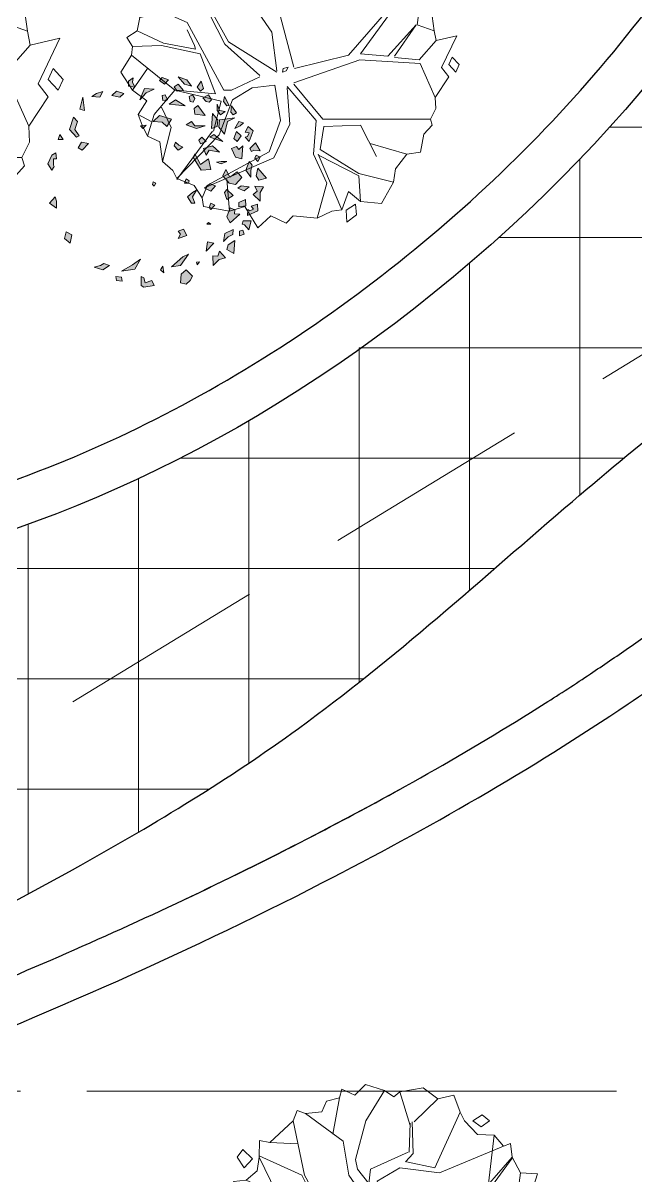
# Model space of a CAD drawing. Header units: inches. Extents: x -12 to 20935469, y -1604 to 24729220.
# Drawn here: x 20905714.3 to 20905781, y 24710426.8 to 24710552.2 of the extents above; entities that cross this region are included whole.
import ezdxf

# ---------------------------------------------------------------- set-up
doc = ezdxf.new("R2010")
doc.units = ezdxf.units.IN
doc.header["$LTSCALE"] = 0.03
doc.header["$MEASUREMENT"] = 0
doc.linetypes.add('ACAD_ISO08W100', pattern=[36, 24, -3, 6, -3])
doc.linetypes.add('DASHED2', pattern=[0.375, 0.25, -0.125])
for name, color, linetype, lineweight in [('Dot', 253, 'Continuous', 0), ('Grid Line', 252, 'Continuous', 18), ('hatch-1', 253, 'Continuous', 5), ('ILLUSTR-TREE', 74, 'Continuous', 0), ('wind.', 150, 'Continuous', 20)]:
    doc.layers.add(name, color=color, linetype=linetype, lineweight=lineweight)
doc.styles.add('ATTR', font='romans.shx', dxfattribs={"width": 0.8, "height": 0.7})

# ---------------------------------------------------------------- blocks, each defined once
blk = doc.blocks.new('fff')
at = {"layer": 'Grid Line', "color": 252, "linetype": 'ACAD_ISO08W100', "lineweight": 9, "ltscale": 80, "true_color": 0x939598}
blk.add_line((20833096.95, 24723708.72), (20830726.15, 24723708.72), dxfattribs=at)
blk = doc.blocks.new('TREE_009')
at = {"layer": 'ILLUSTR-TREE'}
for p, q in [((-12174.22, 13910.26), (-12175.66, 13905.24)), ((-12166.65, 13906.74), (-12174.22, 13910.26)), ((-12160.46, 13912.91), (-12166.65, 13906.74)), ((-12149.34, 13909.54), (-12160.46, 13912.91)), ((-12149.34, 13909.54), (-12160.26, 13891.83)), ((-12143.96, 13905.85), (-12149.34, 13909.54)), ((-12140.45, 13908.76), (-12143.96, 13905.85)), ((-12126.77, 13911.14), (-12140.45, 13908.76)), ((-12140.45, 13908.76), (-12134.4, 13889.01)), ((-12118.31, 13904.71), (-12126.77, 13911.14)), ((-12175.66, 13905.24), (-12183.16, 13903.21)), ((-12179.51, 13884.08), (-12175.66, 13905.24)), ((-12132.06, 13891.31), (-12118.31, 13904.71)), ((-12108.88, 13906.74), (-12118.31, 13904.71)), ((-12105.24, 13896.77), (-12108.88, 13906.74)), ((-12183.16, 13903.21), (-12185.91, 13897.04)), ((-12200.35, 13897.92), (-12202.62, 13891.83)), ((-12195.47, 13896.07), (-12200.35, 13897.92)), ((-12185.91, 13897.04), (-12195.47, 13896.07)), ((-12195.47, 13896.07), (-12173.46, 13879.85)), ((-12120.09, 13864.33), (-12105.24, 13896.77)), ((-12102.7, 13891.75), (-12105.24, 13896.77)), ((-12097.95, 13891.83), (-12092.45, 13895.36)), ((-12092.45, 13895.36), (-12088.05, 13891.83)), ((-12202.62, 13891.83), (-12216.38, 13879.14)), ((-12196.02, 13860.09), (-12202.62, 13891.83)), ((-12160.26, 13891.83), (-12166.31, 13869.26)), ((-12134.95, 13873.5), (-12134.4, 13890.42)), ((-12133.3, 13891.13), (-12132.75, 13872.79)), ((-12095.13, 13883.81), (-12102.7, 13891.75)), ((-12093, 13888.31), (-12097.95, 13891.83)), ((-12088.05, 13891.83), (-12093, 13888.31)), ((-12085.43, 13883.37), (-12095.13, 13883.81)), ((-12085.43, 13883.37), (-12088.74, 13855.16)), ((-12079.93, 13877.02), (-12085.43, 13883.37)), ((-12222.36, 13880.28), (-12222.43, 13870.68)), ((-12216.38, 13879.14), (-12222.36, 13880.28)), ((-12199.87, 13878.43), (-12216.38, 13879.14)), ((-12173.46, 13879.85), (-12170.16, 13860.09)), ((-12117.34, 13861.51), (-12079.93, 13877.02)), ((-12075.87, 13878.52), (-12079.93, 13877.02)), ((-12074.98, 13870.68), (-12075.87, 13878.52)), ((-12231.99, 13875), (-12235.43, 13870.59)), ((-12226.48, 13869.71), (-12231.99, 13875)), ((-12197.67, 13860.09), (-12222.43, 13871.38)), ((-12157.51, 13863.62), (-12135.5, 13873.5)), ((-12132.75, 13872.79), (-12137.15, 13867.85)), ((-12235.43, 13870.59), (-12231.3, 13864.41)), ((-12231.3, 13864.41), (-12226.48, 13869.71)), ((-12222.43, 13870.68), (-12223.73, 13862.65)), ((-12222.43, 13870.68), (-12212.52, 13850.22)), ((-12166.31, 13869.26), (-12165.21, 13863.62)), ((-12136.6, 13867.85), (-12120.09, 13864.33)), ((-12112.39, 13827.65), (-12074.98, 13870.68)), ((-12074.98, 13869.97), (-12105.24, 13828.35)), ((-12070.03, 13861.51), (-12074.98, 13870.68)), ((-12223.73, 13862.65), (-12230.13, 13857.27)), ((-12165.21, 13863.62), (-12158.61, 13855.16)), ((-12158.61, 13855.16), (-12157.51, 13863.62)), ((-12153.66, 13856.57), (-12140.45, 13864.33)), ((-12140.45, 13864.33), (-12117.34, 13861.51)), ((-12230.13, 13857.27), (-12237.49, 13856.48)), ((-12206.47, 13846.69), (-12230.13, 13857.27)), ((-12184.47, 13834), (-12197.67, 13860.09)), ((-12182.26, 13835.41), (-12196.02, 13860.09)), ((-12170.16, 13860.09), (-12156.96, 13841.05)), ((-12072.23, 13845.28), (-12070.03, 13861.51)), ((-12060.06, 13860.89), (-12070.03, 13861.51)), ((-12063.49, 13850.31), (-12060.06, 13860.89)), ((-12237.49, 13856.48), (-12233.98, 13849.52)), ((-12220.78, 13852.34), (-12233.98, 13849.52)), ((-12144.3, 13820.6), (-12153.66, 13856.57)), ((-12233.98, 13849.52), (-12235.63, 13841.76)), ((-12062.33, 13841.76), (-12063.49, 13850.31)), ((-12185.02, 13807.2), (-12206.47, 13846.69)), ((-12089.29, 13826.94), (-12072.78, 13845.28)), ((-12072.78, 13845.28), (-12085.43, 13826.94)), ((-12072.23, 13845.28), (-12062.33, 13841.76)), ((-12235.63, 13841.76), (-12241.62, 13837.97)), ((-12235.63, 13841.76), (-12220.23, 13834.7)), ((-12202.07, 13833.29), (-12206.47, 13842.46)), ((-12156.96, 13841.05), (-12154.21, 13818.48)), ((-12061.23, 13836.11), (-12062.33, 13841.76)), ((-12049.05, 13838.85), (-12061.23, 13836.11)), ((-12057.99, 13820.33), (-12049.05, 13838.85)), ((-12241.62, 13837.97), (-12238.38, 13832.59)), ((-12220.23, 13834.7), (-12201.52, 13831.18)), ((-12164.11, 13815.66), (-12184.47, 13834)), ((-12154.21, 13817.78), (-12182.26, 13835.41)), ((-12071.13, 13824.83), (-12061.23, 13836.11)), ((-12238.38, 13832.59), (-12238.93, 13827.65)), ((-12221.33, 13833.29), (-12238.38, 13832.59)), ((-12198.77, 13828.35), (-12221.33, 13833.29)), ((-12201.52, 13831.18), (-12202.07, 13833.29)), ((-12238.93, 13827.65), (-12245.05, 13817.69)), ((-12213.63, 13807.2), (-12238.93, 13827.65)), ((-12189.97, 13805.08), (-12198.77, 13828.35)), ((-12144.3, 13811.43), (-12105.79, 13824.83)), ((-12143.75, 13819.89), (-12112.39, 13827.65)), ((-12105.79, 13824.83), (-12070.58, 13822.71)), ((-12105.24, 13828.35), (-12089.29, 13826.94)), ((-12085.43, 13826.24), (-12071.13, 13824.83)), ((-12051.8, 13826.5), (-12053.87, 13822.1)), ((-12047.68, 13822.1), (-12051.8, 13826.5)), ((-12229.58, 13819.89), (-12238.38, 13807.2)), ((-12150.36, 13819.89), (-12150.9, 13817.78)), ((-12147.6, 13820.6), (-12150.36, 13819.89)), ((-12148.7, 13818.48), (-12147.6, 13820.6)), ((-12070.58, 13822.71), (-12061.78, 13802.96)), ((-12053.87, 13815.04), (-12057.99, 13820.33)), ((-12053.87, 13822.1), (-12049.74, 13817.69)), ((-12049.74, 13817.69), (-12047.68, 13822.1)), ((-12245.05, 13817.69), (-12238.38, 13807.2)), ((-12164.11, 13814.95), (-12180.61, 13807.2)), ((-12150.9, 13817.78), (-12148.7, 13818.48)), ((-12061.78, 13802.96), (-12053.87, 13815.04)), ((-12155.31, 13810.02), (-12168.51, 13808.61)), ((-12155.31, 13810.02), (-12152.01, 13789.56)), ((-12144.3, 13810.72), (-12127.25, 13790.27)), ((-12238.38, 13807.2), (-12229.92, 13800.94)), ((-12213.63, 13807.2), (-12225.73, 13793.09)), ((-12186.67, 13800.85), (-12213.63, 13807.2)), ((-12213.07, 13807.2), (-12189.97, 13805.08)), ((-12180.61, 13807.2), (-12185.02, 13807.2)), ((-12168.51, 13808.61), (-12180.06, 13801.55)), ((-12148.15, 13809.31), (-12131.1, 13789.56)), ((-12148.15, 13808.61), (-12146.5, 13787.45)), ((-12229.92, 13800.94), (-12235.08, 13793.09)), ((-12191.07, 13783.21), (-12186.67, 13800.85)), ((-12180.06, 13801.55), (-12187.77, 13781.1)), ((-12061.43, 13796.53), (-12061.78, 13802.96)), ((-12221.33, 13797.32), (-12215.83, 13785.33)), ((-12064.53, 13790.27), (-12061.43, 13796.53)), ((-12227.38, 13788.86), (-12235.08, 13793.09)), ((-12235.08, 13793.09), (-12232.68, 13786.83)), ((-12225.73, 13793.09), (-12229.58, 13780.39)), ((-12232.68, 13786.83), (-12229.58, 13780.39)), ((-12152.01, 13789.56), (-12158.61, 13771.22)), ((-12146.5, 13787.45), (-12155.86, 13767.7)), ((-12131.1, 13789.56), (-12132.75, 13769.81)), ((-12127.25, 13790.27), (-12064.53, 13790.27)), ((-12126.7, 13786.04), (-12105.24, 13786.74)), ((-12105.24, 13786.74), (-12095.89, 13768.4)), ((-12068.31, 13781.54), (-12063.49, 13786.83)), ((-12063.49, 13786.83), (-12064.53, 13790.27)), ((-12215.83, 13785.33), (-12220.78, 13765.58)), ((-12212.52, 13755), (-12191.62, 13783.21)), ((-12126.7, 13786.04), (-12128.9, 13772.63)), ((-12229.58, 13780.39), (-12222.36, 13777.13)), ((-12222.36, 13777.13), (-12220.78, 13765.58)), ((-12187.77, 13781.1), (-12212.52, 13755.71)), ((-12070.37, 13770.96), (-12068.31, 13781.54)), ((-12128.9, 13772.63), (-12106.34, 13758.53)), ((-12099.74, 13776.16), (-12078.28, 13769.81)), ((-12158.61, 13771.22), (-12194.92, 13751.47)), ((-12155.86, 13767.7), (-12194.92, 13750.77)), ((-12132.75, 13769.81), (-12125.05, 13752.89)), ((-12130, 13769.81), (-12116.24, 13737.37)), ((-12129.45, 13769.11), (-12106.34, 13757.12)), ((-12084.81, 13761.26), (-12078.28, 13769.81)), ((-12078.28, 13769.81), (-12070.37, 13770.96)), ((-12220.78, 13765.58), (-12214.79, 13760.38)), ((-12214.79, 13760.38), (-12212.52, 13755.71)), ((-12106.34, 13758.53), (-12085.98, 13753.59)), ((-12085.98, 13753.59), (-12084.81, 13761.26)), ((-12212.52, 13755.71), (-12202.42, 13751.56)), ((-12183.37, 13755), (-12181.71, 13736.66)), ((-12106.34, 13757.12), (-12105.24, 13742.31)), ((-12093.07, 13740.98), (-12085.98, 13753.59)), ((-12202.42, 13751.56), (-12197.67, 13744.42)), ((-12194.92, 13750.77), (-12197.67, 13744.42)), ((-12125.05, 13752.89), (-12130.55, 13732.43)), ((-12197.67, 13744.42), (-12196.91, 13739.22)), ((-12116.24, 13737.37), (-12112.32, 13748.04)), ((-12112.32, 13748.04), (-12105.24, 13742.31)), ((-12108.27, 13740.72), (-12113.77, 13737.19)), ((-12107.72, 13734.37), (-12108.27, 13740.72)), ((-12105.24, 13742.31), (-12093.07, 13740.98)), ((-12196.91, 13739.22), (-12181.71, 13736.66)), ((-12181.71, 13736.66), (-12172.84, 13739.22)), ((-12172.84, 13739.22), (-12165.28, 13726.88)), ((-12130.55, 13732.43), (-12121.95, 13736.57)), ((-12121.95, 13736.57), (-12116.24, 13737.37)), ((-12113.77, 13737.19), (-12113.22, 13730.14)), ((-12165.28, 13726.88), (-12157.71, 13733.93)), ((-12157.71, 13733.93), (-12148.77, 13729.52)), ((-12148.77, 13729.52), (-12144.65, 13733.93)), ((-12144.65, 13733.93), (-12130.55, 13732.43)), ((-12113.22, 13730.14), (-12107.72, 13734.37))]:
    blk.add_line(p, q, dxfattribs=at)
at = {"layer": 'ILLUSTR-TREE', "style": 'ATTR', "width": 0.8, "flags": 9}
blk.add_attdef('ESTCODE', (-12147.6, 13820.6), '', height=1.05, dxfattribs=at)
blk = doc.blocks.new('GRN1')
at = {"layer": 'ILLUSTR-TREE', "true_color": 0x30441d}
h = blk.add_hatch(color=89, dxfattribs=at)
h.paths.add_polyline_path([(0.2571, -0.0526), (0.2603, -0.0695), (0.2735, -0.0695), (0.2817, -0.0569), (0.2702, -0.059)])
h.paths.add_polyline_path([(0.2406, -0.0821), (0.2308, -0.0927), (0.2357, -0.1137), (0.2472, -0.1011)])
h.paths.add_polyline_path([(0.1897, 0.2148), (0.1848, 0.2064), (0.1914, 0.2), (0.2078, 0.2021)])
h.paths.add_polyline_path([(0.193, 0.1853), (0.1848, 0.1727), (0.1963, 0.1642), (0.2127, 0.1642), (0.1963, 0.1706)])
h.paths.add_polyline_path([(0.1864, 0.1053), (0.2012, 0.1032), (0.2094, 0.1137), (0.1831, 0.1327)])
h.paths.add_polyline_path([(0.2603, 0.0969), (0.2653, 0.0779), (0.285, 0.0611), (0.2768, 0.0842)])
h.paths.add_polyline_path([(0.2078, 0.08), (0.2242, 0.0547), (0.2127, 0.0379), (0.2111, 0.0547)])
h.paths.add_polyline_path([(0.2521, -0.0021), (0.2538, -0.0274), (0.2242, -0.04), (0.2423, -0.0232)])
h.paths.add_polyline_path([(0.2653, 0.0253), (0.2751, 0.0126), (0.2833, 0.019), (0.2768, 0.0358)])
h.paths.add_polyline_path([(0.2373, 0.0274), (0.2357, 0.019), (0.2226, 0.0211), (0.2242, 0.0337)])
h.paths.add_polyline_path([(0.2488, 0.0758), (0.2472, 0.059), (0.2587, 0.0505), (0.2653, 0.0611)])
h.paths.add_polyline_path([(0.2094, 0.1958), (0.2078, 0.1895), (0.2193, 0.1811), (0.2324, 0.1832)])
h.paths.add_polyline_path([(0.2291, 0.1263), (0.2193, 0.1348), (0.2176, 0.1432), (0.2242, 0.1495), (0.2373, 0.1411)])
h.paths.add_polyline_path([(0.2373, 0.099), (0.2275, 0.1053), (0.2176, 0.1011), (0.2193, 0.0927), (0.2324, 0.0905)])
h.paths.add_polyline_path([(0.2538, 0.1284), (0.2472, 0.12), (0.2571, 0.1116), (0.2735, 0.1221)])
h.paths.add_polyline_path([(0.1963, -0.1853), (0.1996, -0.1979), (0.2308, -0.1895)])
h.paths.add_polyline_path([(0.2456, -0.1369), (0.2308, -0.1453), (0.2324, -0.1663), (0.2406, -0.1537)])
h.paths.add_polyline_path([(0.0402, 0.1474), (0.0386, 0.1221), (0.0731, 0.1011), (0.0813, 0.1053), (0.0534, 0.12), (0.0682, 0.1411)])
h.paths.add_polyline_path([(0.0731, 0.278), (0.0616, 0.2716), (0.0698, 0.2632), (0.078, 0.2674)])
h.paths.add_polyline_path([(-0.2275, -0.0884), (-0.2226, -0.0526), (-0.1963, -0.0379), (-0.2111, -0.059)])
h.paths.add_polyline_path([(0.0205, 0.2527), (0.0386, 0.24), (0.0616, 0.2485), (0.0517, 0.2569), (0.0386, 0.2527)])
h.paths.add_polyline_path([(-0.2406, 0.099), (-0.2242, 0.0821), (-0.2357, 0.0695), (-0.2587, 0.0674), (-0.262, 0.0821), (-0.2521, 0.0927)])
h.paths.add_polyline_path([(-0.2324, 0.0232), (-0.2242, 0.0147), (-0.2143, 0.0211)])
h.paths.add_polyline_path([(-0.1307, 0.2358), (-0.1344, 0.2232), (-0.1226, 0.2231), (-0.1198, 0.2319)])
h.paths.add_polyline_path([(-0.1039, 0.2299), (-0.106, 0.2367), (-0.1191, 0.2474), (-0.0951, 0.2536), (-0.0951, 0.2327)])
h.paths.add_polyline_path([(-0.0555, 0.2396), (-0.0585, 0.2217), (-0.0467, 0.2215), (-0.0384, 0.2388)])
h.paths.add_polyline_path([(-0.0771, 0.224), (-0.1, 0.1981), (-0.0846, 0.1897), (-0.0609, 0.1985), (-0.0663, 0.2109), (-0.0766, 0.2096)])
h.paths.add_polyline_path([(-0.216, 0.0442), (-0.2127, 0.0674), (-0.1831, 0.0884), (-0.1897, 0.0737)])
h.paths.add_polyline_path([(-0.1421, 0.0611), (-0.1339, 0.0842), (-0.1174, 0.0758), (-0.1224, 0.0611), (-0.1306, 0.0674)])
h.paths.add_polyline_path([(-0.1812, 0.2081), (-0.1707, 0.1899), (-0.1581, 0.1935), (-0.1472, 0.2104)])
h.paths.add_polyline_path([(-0.2132, 0.1534), (-0.187, 0.1527), (-0.1886, 0.166), (-0.1749, 0.1708), (-0.1924, 0.186), (-0.1969, 0.1696)])
h.paths.add_polyline_path([(-0.15, 0.1808), (-0.1283, 0.1846), (-0.118, 0.2068), (-0.1309, 0.2058), (-0.1372, 0.1936)])
h.paths.add_polyline_path([(-0.1536, 0.1558), (-0.1749, 0.1348), (-0.1503, 0.139)])
h.paths.add_polyline_path([(-0.1043, 0.1474), (-0.1043, 0.1369), (-0.0994, 0.1411)])
h.paths.add_polyline_path([(-0.2028, 0.1179), (-0.2111, 0.1116), (-0.2045, 0.1095)])
h.paths.add_polyline_path([(-0.0205, 0.099), (-0.032, 0.0863), (-0.0485, 0.0969), (-0.0485, 0.1053), (-0.032, 0.099), (-0.014, 0.1095)])
h.paths.add_polyline_path([(0.0189, 0.2295), (0.0008, 0.2127), (0.0041, 0.1958), (0.0238, 0.179), (0.0402, 0.1874), (0.0205, 0.1979), (0.0337, 0.2169)])
h.paths.add_polyline_path([(-0.0287, 0.2064), (-0.0386, 0.1895), (-0.0205, 0.1832), (-0.0123, 0.1895)])
h.paths.add_polyline_path([(-0.0534, 0.1579), (-0.0649, 0.1474), (-0.06, 0.1432), (-0.0485, 0.1474)])
h.paths.add_polyline_path([(0.0178, 0.294), (0.0123, 0.2737), (0.0238, 0.2674), (0.0435, 0.2716)])
h.paths.add_polyline_path([(-0.0435, 0.278), (-0.0255, 0.259), (-0.0172, 0.2695), (-0.0041, 0.2632), (-0.0057, 0.2864), (-0.0205, 0.278)])
h.paths.add_polyline_path([(-0.0808, 0.244), (-0.0685, 0.2712), (-0.0515, 0.2704), (-0.056, 0.254), (-0.0646, 0.2603), (-0.0686, 0.2503), (-0.0653, 0.2447)])
h.paths.add_polyline_path([(0.0041, 0.0021), (-0.0041, -0.0021), (0.0008, -0.0063), (0.0074, -0.0042)])
h.paths.add_polyline_path([(0.0041, 0.0884), (0.0107, 0.0905), (0.0156, 0.0821), (0.0041, 0.0779)])
h.paths.add_polyline_path([(-0.0025, 0.16), (-0.0172, 0.1474), (-0.009, 0.1306), (0.0025, 0.1453)])
h.paths.add_polyline_path([(-0.0057, 0.2485), (-0.0156, 0.2358), (-0.009, 0.219), (-0.0025, 0.2274)])
h.paths.add_polyline_path([(0.0616, 0.1895), (0.055, 0.1748), (0.06, 0.1621), (0.0616, 0.1748)])
h.paths.add_polyline_path([(0.1634, 0.2337), (0.1552, 0.2253), (0.1486, 0.2106), (0.1667, 0.2211)])
h.paths.add_polyline_path([(0.1552, 0.1327), (0.1486, 0.1095), (0.1585, 0.0821), (0.1667, 0.0969), (0.1552, 0.1053)])
h.paths.add_polyline_path([(0.0994, 0.0737), (0.0912, 0.0611), (0.1027, 0.0505), (0.1125, 0.0547), (0.1043, 0.0632)])
h.paths.add_polyline_path([(0.1569, -0.0232), (0.1486, -0.0316), (0.1552, -0.0379)])
h.paths.add_polyline_path([(0.1536, 0.0316), (0.1651, 0.019), (0.1667, -0.0042), (0.1831, 0.0126), (0.1733, 0.0442)])
h.paths.add_polyline_path([(0.1027, 0.2316), (0.0682, 0.2295), (0.0731, 0.2127), (0.0961, 0.2021), (0.101, 0.2148), (0.0928, 0.2211)])
h.paths.add_polyline_path([(0.1289, 0.2274), (0.1142, 0.2169), (0.1224, 0.2085), (0.1404, 0.2148)])
h.paths.add_polyline_path([(0.0862, 0.1706), (0.0912, 0.1432), (0.078, 0.1348), (0.0961, 0.1284), (0.1027, 0.1516)])
h.paths.add_polyline_path([(0.1339, 0.1832), (0.1667, 0.1916), (0.1766, 0.2106), (0.1716, 0.1706), (0.1519, 0.1685)])
h.paths.add_polyline_path([(0.1257, 0.1453), (0.1142, 0.179), (0.1322, 0.1558)])
h.paths.add_polyline_path([(0.1536, 0.1642), (0.1486, 0.1495), (0.1881, 0.1516), (0.1716, 0.1663)])
h.paths.add_polyline_path([(0.1142, 0.1348), (0.1076, 0.12), (0.1174, 0.1158), (0.1257, 0.1242)])
h.paths.add_polyline_path([(0.0879, 0.2548), (0.0912, 0.2611), (0.0895, 0.278), (0.1109, 0.2653), (0.0961, 0.2506)])
h.paths.add_polyline_path([(0.1142, 0.2485), (0.1421, 0.259), (0.1536, 0.2464), (0.1388, 0.2379), (0.1371, 0.2485), (0.1273, 0.2443), (0.1257, 0.2379)])
h.paths.add_polyline_path([(-0.2521, -0.0084), (-0.2653, -0.0021), (-0.2702, -0.0295), (-0.2653, -0.0358), (-0.2423, -0.0358), (-0.2456, -0.0295), (-0.2587, -0.0253)])
h.paths.add_polyline_path([(-0.2538, -0.0863), (-0.2439, -0.0884), (-0.2423, -0.1032), (-0.2521, -0.1011)])
h.paths.add_polyline_path([(0.055, -0.2822), (0.0386, -0.2716), (0.0485, -0.2653), (0.0517, -0.2674), (0.0682, -0.2674), (0.0682, -0.259), (0.0846, -0.2611), (0.078, -0.2716)])
h.paths.add_polyline_path([(-0.1322, -0.219), (-0.1536, -0.2232), (-0.1421, -0.2379), (-0.124, -0.2337)])
h.paths.add_polyline_path([(-0.2176, -0.16), (-0.2242, -0.1369), (-0.2127, -0.12), (-0.2078, -0.1348), (-0.2127, -0.1432)])
h.paths.add_polyline_path([(-0.0485, -0.278), (-0.0616, -0.259), (-0.0435, -0.259), (-0.032, -0.2632)])
h.paths.add_polyline_path([(0.1289, -0.2), (0.1257, -0.2064), (0.1454, -0.2253), (0.1782, -0.2148), (0.1667, -0.2043), (0.1454, -0.2106)])
h.paths.add_polyline_path([(0.1191, -0.2548), (0.1322, -0.2506), (0.1191, -0.2422)])
h.paths.add_polyline_path([(0.1092, -0.1748), (0.0912, -0.1916), (0.0977, -0.2021), (0.1125, -0.1937)])
at = {"layer": 'ILLUSTR-TREE', "color": 89, "true_color": 0x30441d}
for p, q in [((-0.0205, 0.278), (-0.0435, 0.278)), ((-0.0435, 0.278), (-0.0255, 0.259)), ((-0.0057, 0.2864), (-0.0205, 0.278)), ((-0.0041, 0.2632), (-0.0057, 0.2864)), ((0.0178, 0.294), (0.0123, 0.2737)), ((0.0123, 0.2737), (0.0238, 0.2674)), ((0.0435, 0.2716), (0.0178, 0.294)), ((0.0731, 0.278), (0.0616, 0.2716)), ((0.078, 0.2674), (0.0731, 0.278)), ((0.0895, 0.278), (0.1109, 0.2653)), ((0.0912, 0.2611), (0.0895, 0.278)), ((-0.1191, 0.2474), (-0.0951, 0.2536)), ((-0.106, 0.2367), (-0.1191, 0.2474)), ((-0.0951, 0.2536), (-0.0951, 0.2327)), ((-0.0808, 0.244), (-0.0685, 0.2712)), ((-0.0653, 0.2447), (-0.0808, 0.244)), ((-0.0646, 0.2603), (-0.0686, 0.2503)), ((-0.0686, 0.2503), (-0.0653, 0.2447)), ((-0.0685, 0.2712), (-0.0515, 0.2704)), ((-0.056, 0.254), (-0.0646, 0.2603)), ((-0.0515, 0.2704), (-0.056, 0.254)), ((-0.0255, 0.259), (-0.0172, 0.2695)), ((-0.0172, 0.2695), (-0.0041, 0.2632)), ((-0.0057, 0.2485), (-0.0156, 0.2358)), ((-0.0025, 0.2274), (-0.0057, 0.2485)), ((0.0386, 0.2527), (0.0205, 0.2527)), ((0.0205, 0.2527), (0.0386, 0.24)), ((0.0238, 0.2674), (0.0435, 0.2716)), ((0.0517, 0.2569), (0.0386, 0.2527)), ((0.0386, 0.24), (0.0616, 0.2485)), ((0.0616, 0.2485), (0.0517, 0.2569)), ((0.0616, 0.2716), (0.0698, 0.2632)), ((0.0698, 0.2632), (0.078, 0.2674)), ((0.0879, 0.2548), (0.0912, 0.2611)), ((0.0961, 0.2506), (0.0879, 0.2548)), ((0.1109, 0.2653), (0.0961, 0.2506)), ((0.1142, 0.2485), (0.1421, 0.259)), ((0.1257, 0.2379), (0.1142, 0.2485)), ((0.1273, 0.2443), (0.1257, 0.2379)), ((0.1371, 0.2485), (0.1273, 0.2443)), ((0.1388, 0.2379), (0.1371, 0.2485)), ((0.1536, 0.2464), (0.1388, 0.2379)), ((0.1421, 0.259), (0.1536, 0.2464)), ((-0.1307, 0.2358), (-0.1344, 0.2232)), ((-0.1344, 0.2232), (-0.1226, 0.2231)), ((-0.1198, 0.2319), (-0.1307, 0.2358)), ((-0.1226, 0.2231), (-0.1198, 0.2319)), ((-0.1039, 0.2299), (-0.106, 0.2367)), ((-0.0951, 0.2327), (-0.1039, 0.2299)), ((-0.0771, 0.224), (-0.1, 0.1981)), ((-0.0766, 0.2096), (-0.0771, 0.224)), ((-0.0555, 0.2396), (-0.0585, 0.2217)), ((-0.0585, 0.2217), (-0.0467, 0.2215)), ((-0.0384, 0.2388), (-0.0555, 0.2396)), ((-0.0467, 0.2215), (-0.0384, 0.2388)), ((-0.0156, 0.2358), (-0.009, 0.219)), ((-0.009, 0.219), (-0.0025, 0.2274)), ((0.0189, 0.2295), (0.0008, 0.2127)), ((0.0337, 0.2169), (0.0189, 0.2295)), ((0.0205, 0.1979), (0.0337, 0.2169)), ((0.1027, 0.2316), (0.0682, 0.2295)), ((0.0682, 0.2295), (0.0731, 0.2127)), ((0.0928, 0.2211), (0.1027, 0.2316)), ((0.101, 0.2148), (0.0928, 0.2211)), ((0.0961, 0.2021), (0.101, 0.2148)), ((0.1289, 0.2274), (0.1142, 0.2169)), ((0.1142, 0.2169), (0.1224, 0.2085)), ((0.1224, 0.2085), (0.1404, 0.2148)), ((0.1404, 0.2148), (0.1289, 0.2274)), ((0.1552, 0.2253), (0.1486, 0.2106)), ((0.1486, 0.2106), (0.1667, 0.2211)), ((0.1634, 0.2337), (0.1552, 0.2253)), ((0.1667, 0.2211), (0.1634, 0.2337)), ((0.1897, 0.2148), (0.1848, 0.2064)), ((0.2078, 0.2021), (0.1897, 0.2148)), ((-0.1924, 0.186), (-0.1969, 0.1696)), ((-0.1749, 0.1708), (-0.1924, 0.186)), ((-0.1472, 0.2104), (-0.1812, 0.2081)), ((-0.1812, 0.2081), (-0.1707, 0.1899)), ((-0.1707, 0.1899), (-0.1581, 0.1935)), ((-0.1581, 0.1935), (-0.1472, 0.2104)), ((-0.1372, 0.1936), (-0.15, 0.1808)), ((-0.15, 0.1808), (-0.1283, 0.1846)), ((-0.1309, 0.2058), (-0.1372, 0.1936)), ((-0.118, 0.2068), (-0.1309, 0.2058)), ((-0.1283, 0.1846), (-0.118, 0.2068)), ((-0.1, 0.1981), (-0.0846, 0.1897)), ((-0.0846, 0.1897), (-0.0609, 0.1985)), ((-0.0663, 0.2109), (-0.0766, 0.2096)), ((-0.0609, 0.1985), (-0.0663, 0.2109)), ((-0.0287, 0.2064), (-0.0386, 0.1895)), ((-0.0386, 0.1895), (-0.0205, 0.1832)), ((-0.0123, 0.1895), (-0.0287, 0.2064)), ((-0.0205, 0.1832), (-0.0123, 0.1895)), ((0.0008, 0.2127), (0.0041, 0.1958)), ((0.0041, 0.1958), (0.0238, 0.179)), ((0.0402, 0.1874), (0.0205, 0.1979)), ((0.0238, 0.179), (0.0402, 0.1874)), ((0.0616, 0.1895), (0.055, 0.1748)), ((0.0616, 0.1748), (0.0616, 0.1895)), ((0.0731, 0.2127), (0.0961, 0.2021)), ((0.1339, 0.1832), (0.1667, 0.1916)), ((0.1519, 0.1685), (0.1339, 0.1832)), ((0.1667, 0.1916), (0.1766, 0.2106)), ((0.1766, 0.2106), (0.1716, 0.1706)), ((0.1848, 0.2064), (0.1914, 0.2)), ((0.193, 0.1853), (0.1848, 0.1727)), ((0.1914, 0.2), (0.2078, 0.2021)), ((0.1963, 0.1706), (0.193, 0.1853)), ((0.2094, 0.1958), (0.2078, 0.1895)), ((0.2078, 0.1895), (0.2193, 0.1811)), ((0.2324, 0.1832), (0.2094, 0.1958)), ((0.2193, 0.1811), (0.2324, 0.1832)), ((-0.1969, 0.1696), (-0.2132, 0.1534)), ((-0.2132, 0.1534), (-0.187, 0.1527)), ((-0.1886, 0.166), (-0.1749, 0.1708)), ((-0.187, 0.1527), (-0.1886, 0.166)), ((-0.1536, 0.1558), (-0.1749, 0.1348)), ((-0.1503, 0.139), (-0.1536, 0.1558)), ((-0.0534, 0.1579), (-0.0649, 0.1474)), ((-0.0485, 0.1474), (-0.0534, 0.1579)), ((-0.0025, 0.16), (-0.0172, 0.1474)), ((0.0025, 0.1453), (-0.0025, 0.16)), ((0.055, 0.1748), (0.06, 0.1621)), ((0.06, 0.1621), (0.0616, 0.1748)), ((0.1027, 0.1516), (0.0862, 0.1706)), ((0.0862, 0.1706), (0.0912, 0.1432)), ((0.1142, 0.179), (0.1322, 0.1558)), ((0.1257, 0.1453), (0.1142, 0.179)), ((0.1322, 0.1558), (0.1257, 0.1453)), ((0.1536, 0.1642), (0.1486, 0.1495)), ((0.1716, 0.1706), (0.1519, 0.1685)), ((0.1716, 0.1663), (0.1536, 0.1642)), ((0.1881, 0.1516), (0.1716, 0.1663)), ((0.1848, 0.1727), (0.1963, 0.1642)), ((0.2127, 0.1642), (0.1963, 0.1706)), ((0.1963, 0.1642), (0.2127, 0.1642)), ((-0.1749, 0.1348), (-0.1503, 0.139)), ((-0.0994, 0.1411), (-0.1043, 0.1474)), ((-0.1043, 0.1474), (-0.1043, 0.1369)), ((-0.1043, 0.1369), (-0.0994, 0.1411)), ((-0.0649, 0.1474), (-0.06, 0.1432)), ((-0.06, 0.1432), (-0.0485, 0.1474)), ((-0.0172, 0.1474), (-0.009, 0.1306)), ((-0.009, 0.1306), (0.0025, 0.1453)), ((0.0402, 0.1474), (0.0386, 0.1221)), ((0.0386, 0.1221), (0.0731, 0.1011)), ((0.0682, 0.1411), (0.0402, 0.1474)), ((0.0534, 0.12), (0.0682, 0.1411)), ((0.0912, 0.1432), (0.078, 0.1348)), ((0.078, 0.1348), (0.0961, 0.1284)), ((0.0961, 0.1284), (0.1027, 0.1516)), ((0.1142, 0.1348), (0.1076, 0.12)), ((0.1257, 0.1242), (0.1142, 0.1348)), ((0.1174, 0.1158), (0.1257, 0.1242)), ((0.1486, 0.1495), (0.1881, 0.1516)), ((0.1552, 0.1327), (0.1486, 0.1095)), ((0.1552, 0.1053), (0.1552, 0.1327)), ((0.2094, 0.1137), (0.1831, 0.1327)), ((0.1831, 0.1327), (0.1864, 0.1053)), ((0.2176, 0.1432), (0.2242, 0.1495)), ((0.2193, 0.1348), (0.2176, 0.1432)), ((0.2291, 0.1263), (0.2193, 0.1348)), ((0.2242, 0.1495), (0.2373, 0.1411)), ((0.2373, 0.1411), (0.2291, 0.1263)), ((0.2538, 0.1284), (0.2472, 0.12)), ((0.2735, 0.1221), (0.2538, 0.1284)), ((0.2571, 0.1116), (0.2735, 0.1221)), ((-0.262, 0.0821), (-0.2521, 0.0927)), ((-0.2521, 0.0927), (-0.2406, 0.099)), ((-0.2406, 0.099), (-0.2242, 0.0821)), ((-0.2028, 0.1179), (-0.2111, 0.1116)), ((-0.2111, 0.1116), (-0.2045, 0.1095)), ((-0.2045, 0.1095), (-0.2028, 0.1179)), ((-0.0485, 0.1053), (-0.032, 0.099)), ((-0.0485, 0.0969), (-0.0485, 0.1053)), ((-0.032, 0.0863), (-0.0485, 0.0969)), ((-0.032, 0.099), (-0.014, 0.1095)), ((-0.0205, 0.099), (-0.032, 0.0863)), ((-0.014, 0.1095), (-0.0205, 0.099)), ((0.0813, 0.1053), (0.0534, 0.12)), ((0.0731, 0.1011), (0.0813, 0.1053)), ((0.1076, 0.12), (0.1174, 0.1158)), ((0.1486, 0.1095), (0.1585, 0.0821)), ((0.1667, 0.0969), (0.1552, 0.1053)), ((0.1585, 0.0821), (0.1667, 0.0969)), ((0.1864, 0.1053), (0.2012, 0.1032)), ((0.2012, 0.1032), (0.2094, 0.1137)), ((0.2275, 0.1053), (0.2176, 0.1011)), ((0.2176, 0.1011), (0.2193, 0.0927)), ((0.2193, 0.0927), (0.2324, 0.0905)), ((0.2373, 0.099), (0.2275, 0.1053)), ((0.2324, 0.0905), (0.2373, 0.099)), ((0.2472, 0.12), (0.2571, 0.1116)), ((0.2768, 0.0842), (0.2603, 0.0969)), ((0.2603, 0.0969), (0.2653, 0.0779)), ((-0.2587, 0.0674), (-0.262, 0.0821)), ((-0.2357, 0.0695), (-0.2587, 0.0674)), ((-0.2242, 0.0821), (-0.2357, 0.0695)), ((-0.1897, 0.0737), (-0.216, 0.0442)), ((-0.216, 0.0442), (-0.2127, 0.0674)), ((-0.2127, 0.0674), (-0.1831, 0.0884)), ((-0.1831, 0.0884), (-0.1897, 0.0737)), ((-0.1421, 0.0611), (-0.1339, 0.0842)), ((-0.1306, 0.0674), (-0.1421, 0.0611)), ((-0.1339, 0.0842), (-0.1174, 0.0758)), ((-0.1224, 0.0611), (-0.1306, 0.0674)), ((-0.1174, 0.0758), (-0.1224, 0.0611)), ((0.0041, 0.0884), (0.0107, 0.0905)), ((0.0041, 0.0779), (0.0041, 0.0884)), ((0.0156, 0.0821), (0.0041, 0.0779)), ((0.0107, 0.0905), (0.0156, 0.0821)), ((0.0994, 0.0737), (0.0912, 0.0611)), ((0.0912, 0.0611), (0.1027, 0.0505)), ((0.1043, 0.0632), (0.0994, 0.0737)), ((0.1125, 0.0547), (0.1043, 0.0632)), ((0.2111, 0.0547), (0.2078, 0.08)), ((0.2078, 0.08), (0.2242, 0.0547)), ((0.2488, 0.0758), (0.2472, 0.059)), ((0.2653, 0.0611), (0.2488, 0.0758)), ((0.2587, 0.0505), (0.2653, 0.0611)), ((0.2653, 0.0779), (0.285, 0.0611)), ((0.285, 0.0611), (0.2768, 0.0842)), ((0.1027, 0.0505), (0.1125, 0.0547)), ((0.1733, 0.0442), (0.1536, 0.0316)), ((0.1536, 0.0316), (0.1651, 0.019)), ((0.1831, 0.0126), (0.1733, 0.0442)), ((0.2127, 0.0379), (0.2111, 0.0547)), ((0.2242, 0.0547), (0.2127, 0.0379)), ((0.2226, 0.0211), (0.2242, 0.0337)), ((0.2242, 0.0337), (0.2373, 0.0274)), ((0.2472, 0.059), (0.2587, 0.0505)), ((0.2768, 0.0358), (0.2653, 0.0253)), ((0.2833, 0.019), (0.2768, 0.0358)), ((-0.2143, 0.0211), (-0.2324, 0.0232)), ((-0.2324, 0.0232), (-0.2242, 0.0147)), ((-0.2242, 0.0147), (-0.2143, 0.0211)), ((0.0041, 0.0021), (-0.0041, -0.0021)), ((0.0074, -0.0042), (0.0041, 0.0021)), ((0.1651, 0.019), (0.1667, -0.0042)), ((0.1667, -0.0042), (0.1831, 0.0126)), ((0.2357, 0.019), (0.2226, 0.0211)), ((0.2373, 0.0274), (0.2357, 0.019)), ((0.2653, 0.0253), (0.2751, 0.0126)), ((0.2751, 0.0126), (0.2833, 0.019)), ((-0.2653, -0.0021), (-0.2702, -0.0295)), ((-0.2702, -0.0295), (-0.2653, -0.0358)), ((-0.2521, -0.0084), (-0.2653, -0.0021)), ((-0.2587, -0.0253), (-0.2521, -0.0084)), ((-0.2456, -0.0295), (-0.2587, -0.0253)), ((-0.2423, -0.0358), (-0.2456, -0.0295)), ((-0.0041, -0.0021), (0.0008, -0.0063)), ((0.0008, -0.0063), (0.0074, -0.0042)), ((0.1569, -0.0232), (0.1486, -0.0316)), ((0.1552, -0.0379), (0.1569, -0.0232)), ((0.2242, -0.04), (0.2423, -0.0232)), ((0.2538, -0.0274), (0.2242, -0.04)), ((0.2423, -0.0232), (0.2521, -0.0021)), ((0.2521, -0.0021), (0.2538, -0.0274)), ((-0.2653, -0.0358), (-0.2423, -0.0358)), ((-0.2275, -0.0884), (-0.2226, -0.0526)), ((-0.2111, -0.059), (-0.2275, -0.0884)), ((-0.2226, -0.0526), (-0.1963, -0.0379)), ((-0.1963, -0.0379), (-0.2111, -0.059)), ((0.1486, -0.0316), (0.1552, -0.0379)), ((0.2702, -0.059), (0.2571, -0.0526)), ((0.2571, -0.0526), (0.2603, -0.0695)), ((0.2817, -0.0569), (0.2702, -0.059)), ((0.2735, -0.0695), (0.2817, -0.0569)), ((-0.2521, -0.1011), (-0.2538, -0.0863)), ((-0.2538, -0.0863), (-0.2439, -0.0884)), ((-0.2439, -0.0884), (-0.2423, -0.1032)), ((0.2406, -0.0821), (0.2308, -0.0927)), ((0.2472, -0.1011), (0.2406, -0.0821)), ((0.2603, -0.0695), (0.2735, -0.0695)), ((-0.2423, -0.1032), (-0.2521, -0.1011)), ((-0.2242, -0.1369), (-0.2127, -0.12)), ((-0.2127, -0.12), (-0.2078, -0.1348)), ((0.2308, -0.0927), (0.2357, -0.1137)), ((0.2357, -0.1137), (0.2472, -0.1011)), ((-0.2176, -0.16), (-0.2242, -0.1369)), ((-0.2127, -0.1432), (-0.2176, -0.16)), ((-0.2078, -0.1348), (-0.2127, -0.1432)), ((0.2456, -0.1369), (0.2308, -0.1453)), ((0.2308, -0.1453), (0.2324, -0.1663)), ((0.2406, -0.1537), (0.2456, -0.1369)), ((0.1092, -0.1748), (0.0912, -0.1916)), ((0.1125, -0.1937), (0.1092, -0.1748)), ((0.2324, -0.1663), (0.2406, -0.1537)), ((0.0912, -0.1916), (0.0977, -0.2021)), ((0.0977, -0.2021), (0.1125, -0.1937)), ((0.1289, -0.2), (0.1257, -0.2064)), ((0.1257, -0.2064), (0.1454, -0.2253)), ((0.1454, -0.2106), (0.1289, -0.2)), ((0.1667, -0.2043), (0.1454, -0.2106)), ((0.1782, -0.2148), (0.1667, -0.2043)), ((0.2308, -0.1895), (0.1963, -0.1853)), ((0.1963, -0.1853), (0.1996, -0.1979)), ((0.1996, -0.1979), (0.2308, -0.1895)), ((-0.1322, -0.219), (-0.1536, -0.2232)), ((-0.1536, -0.2232), (-0.1421, -0.2379)), ((-0.1421, -0.2379), (-0.124, -0.2337)), ((-0.124, -0.2337), (-0.1322, -0.219)), ((0.1191, -0.2422), (0.1191, -0.2548)), ((0.1322, -0.2506), (0.1191, -0.2422)), ((0.1454, -0.2253), (0.1782, -0.2148)), ((-0.0616, -0.259), (-0.0435, -0.259)), ((-0.0485, -0.278), (-0.0616, -0.259)), ((-0.032, -0.2632), (-0.0485, -0.278)), ((-0.0435, -0.259), (-0.032, -0.2632)), ((0.0386, -0.2716), (0.0485, -0.2653)), ((0.055, -0.2822), (0.0386, -0.2716)), ((0.0485, -0.2653), (0.0517, -0.2674)), ((0.0517, -0.2674), (0.0682, -0.2674)), ((0.078, -0.2716), (0.055, -0.2822)), ((0.0682, -0.259), (0.0846, -0.2611)), ((0.0682, -0.2674), (0.0682, -0.259)), ((0.0846, -0.2611), (0.078, -0.2716)), ((0.1191, -0.2548), (0.1322, -0.2506))]:
    blk.add_line(p, q, dxfattribs=at)

msp = doc.modelspace()

# ---------------------------------------------------------------- linework, layer by layer
msp.add_ellipse((20905719.52, 24710574.52), major_axis=(80.07, 66.69), ratio=0.623715)
for points in [[(20905758.27, 24710732.86), (20905712.09, 24710689.11), (20905694.64, 24710681.63), (20905651.57, 24710660.06), (20905611.11, 24710639.33), (20905580.71, 24710604.85), (20905568.95, 24710578.62), (20905564.39, 24710532.85), (20905573.49, 24710497.9), (20905586.39, 24710475.43), (20905598.94, 24710460.98), (20905622.05, 24710443.44), (20905635.09, 24710436.95), (20905662.04, 24710429.23), (20905684.86, 24710432.38), (20905698.86, 24710437.29), (20905746.89, 24710458.68), (20905780.12, 24710478.13), (20905797.94, 24710490.38), (20905807.8, 24710495.97), (20905827.69, 24710500.12), (20905847.24, 24710496.44), (20905882.09, 24710470.5), (20905894.8, 24710445.43), (20905914.26, 24710416.7), (20905923.06, 24710406.14), (20905960.1, 24710377.85)], [(20905644.53, 24710433.44), (20905652.68, 24710434.04), (20905668.92, 24710436.83), (20905679.09, 24710440.56), (20905720.6, 24710460.59), (20905744.25, 24710475.45), (20905774.05, 24710500.16), (20905798.48, 24710519.26), (20905825.06, 24710534.49), (20905837.77, 24710539.3), (20905855.3, 24710542.29), (20905868.35, 24710539.2), (20905881.46, 24710527.48), (20905890.57, 24710513.14), (20905895.22, 24710491.25), (20905903.76, 24710448.38), (20905907.7, 24710433.71), (20905915.55, 24710419.08), (20905931.45, 24710398.1)]]:
    msp.add_spline(points, degree=3)
for points, knots in [([(20905640.37, 24710566.95), (20905639.65, 24710565.16), (20905638.99, 24710563.38), (20905636.81, 24710556.89), (20905635.68, 24710552.26), (20905634.35, 24710543.35), (20905634.14, 24710539.07), (20905634.63, 24710531.01), (20905635.31, 24710527.23), (20905637.52, 24710520.25), (20905639.04, 24710517.06), (20905642.85, 24710511.3), (20905645.14, 24710508.73), (20905650.47, 24710504.26), (20905653.52, 24710502.35), (20905660.32, 24710499.26), (20905664.08, 24710498.08), (20905672.23, 24710496.53), (20905676.61, 24710496.15), (20905685.85, 24710496.26), (20905690.7, 24710496.74), (20905700.71, 24710498.57), (20905705.86, 24710499.91), (20905716.27, 24710503.42), (20905721.54, 24710505.59), (20905731.98, 24710510.69), (20905737.17, 24710513.62), (20905747.28, 24710520.14), (20905752.2, 24710523.73), (20905761.62, 24710531.45), (20905766.12, 24710535.58), (20905774.53, 24710544.24), (20905778.44, 24710548.76), (20905785.55, 24710558.05), (20905788.75, 24710562.81), (20905794.32, 24710572.4), (20905796.7, 24710577.23), (20905800.55, 24710586.78), (20905802.04, 24710591.49), (20905804.07, 24710600.65), (20905804.63, 24710605.08), (20905804.83, 24710613.5), (20905804.48, 24710617.48), (20905802.91, 24710624.9), (20905801.7, 24710628.32), (20905798.87, 24710633.81), (20905797.42, 24710636), (20905795.75, 24710638.01)], [2.282006, 2.282006, 2.282006, 2.282006, 2.349773, 2.349773, 2.530525, 2.530525, 2.711277, 2.711277, 2.892028, 2.892028, 3.07278, 3.07278, 3.253532, 3.253532, 3.434284, 3.434284, 3.615035, 3.615035, 3.795787, 3.795787, 3.976539, 3.976539, 4.157291, 4.157291, 4.338043, 4.338043, 4.518794, 4.518794, 4.699546, 4.699546, 4.880298, 4.880298, 5.06105, 5.06105, 5.241801, 5.241801, 5.422553, 5.422553, 5.603305, 5.603305, 5.784057, 5.784057, 5.964808, 5.964808, 6.14556, 6.14556, 6.283185, 6.283185, 6.283185, 6.283185]), ([(20905640.37, 24710566.95), (20905639.65, 24710565.16), (20905638.99, 24710563.38), (20905636.81, 24710556.89), (20905635.68, 24710552.26), (20905634.35, 24710543.35), (20905634.14, 24710539.07), (20905634.63, 24710531.01), (20905635.31, 24710527.23), (20905637.52, 24710520.25), (20905639.04, 24710517.06), (20905642.85, 24710511.3), (20905645.14, 24710508.73), (20905650.47, 24710504.26), (20905653.52, 24710502.35), (20905660.32, 24710499.26), (20905664.08, 24710498.08), (20905672.23, 24710496.53), (20905676.61, 24710496.15), (20905685.85, 24710496.26), (20905690.7, 24710496.74), (20905700.71, 24710498.57), (20905705.86, 24710499.91), (20905716.27, 24710503.42), (20905721.54, 24710505.59), (20905731.98, 24710510.69), (20905737.17, 24710513.62), (20905747.28, 24710520.14), (20905752.2, 24710523.73), (20905761.62, 24710531.45), (20905766.12, 24710535.58), (20905774.53, 24710544.24), (20905778.44, 24710548.76), (20905785.55, 24710558.05), (20905788.75, 24710562.81), (20905794.32, 24710572.4), (20905796.7, 24710577.23), (20905800.55, 24710586.78), (20905802.04, 24710591.49), (20905804.07, 24710600.65), (20905804.63, 24710605.08), (20905804.83, 24710613.5), (20905804.48, 24710617.48), (20905802.91, 24710624.9), (20905801.7, 24710628.32), (20905798.87, 24710633.81), (20905797.42, 24710636), (20905795.75, 24710638.01)], [2.282006, 2.282006, 2.282006, 2.282006, 2.349773, 2.349773, 2.530525, 2.530525, 2.711277, 2.711277, 2.892028, 2.892028, 3.07278, 3.07278, 3.253532, 3.253532, 3.434284, 3.434284, 3.615035, 3.615035, 3.795787, 3.795787, 3.976539, 3.976539, 4.157291, 4.157291, 4.338043, 4.338043, 4.518794, 4.518794, 4.699546, 4.699546, 4.880298, 4.880298, 5.06105, 5.06105, 5.241801, 5.241801, 5.422553, 5.422553, 5.603305, 5.603305, 5.784057, 5.784057, 5.964808, 5.964808, 6.14556, 6.14556, 6.283185, 6.283185, 6.283185, 6.283185]), ([(20905658.26, 24710434.66), (20905658.43, 24710434.63), (20905658.59, 24710434.61), (20905659.83, 24710434.43), (20905660.91, 24710434.32), (20905663.15, 24710434.16), (20905664.32, 24710434.13), (20905666.69, 24710434.16), (20905667.89, 24710434.22), (20905671.5, 24710434.53), (20905673.93, 24710434.89), (20905678.69, 24710435.87), (20905681.02, 24710436.46), (20905685.71, 24710437.84), (20905688.08, 24710438.63), (20905692.76, 24710440.3), (20905695.07, 24710441.18), (20905699.72, 24710442.99), (20905702.04, 24710443.9), (20905708.98, 24710446.7), (20905713.59, 24710448.63), (20905727.31, 24710454.61), (20905736.34, 24710458.87), (20905754.06, 24710468.01), (20905762.73, 24710472.89), (20905772.74, 24710479.24), (20905774.39, 24710480.31), (20905777.41, 24710482.33), (20905778.79, 24710483.27), (20905781.56, 24710485.18), (20905782.95, 24710486.15), (20905787.14, 24710489.09), (20905789.96, 24710491.07), (20905793.7, 24710493.58), (20905794.56, 24710494.15), (20905796.29, 24710495.27), (20905797.18, 24710495.84), (20905799.87, 24710497.5), (20905801.74, 24710498.58), (20905804.48, 24710499.94), (20905805.25, 24710500.31), (20905806.84, 24710501.01), (20905807.64, 24710501.33), (20905810.06, 24710502.26), (20905811.71, 24710502.79), (20905816.72, 24710504.15), (20905820.14, 24710504.72), (20905825.69, 24710505.13), (20905827.82, 24710505.16), (20905832.03, 24710504.97), (20905834.11, 24710504.76), (20905839.01, 24710504), (20905841.81, 24710503.36), (20905846.44, 24710502.02), (20905848.3, 24710501.4), (20905851.98, 24710500.03), (20905853.8, 24710499.27), (20905859.19, 24710496.81), (20905862.68, 24710494.91), (20905871.01, 24710489.53), (20905875.65, 24710485.74), (20905881.16, 24710479.9), (20905882.53, 24710478.31), (20905884.57, 24710475.68), (20905885.29, 24710474.68), (20905886.78, 24710472.51), (20905887.52, 24710471.34), (20905888.92, 24710468.99), (20905889.58, 24710467.8), (20905891.47, 24710464.23), (20905892.62, 24710461.83), (20905894.61, 24710457.53), (20905895.46, 24710455.63), (20905897.16, 24710451.96), (20905897.99, 24710450.2), (20905899.31, 24710447.59), (20905899.77, 24710446.7), (20905900.74, 24710444.93), (20905901.23, 24710444.05), (20905902.75, 24710441.42), (20905903.82, 24710439.69), (20905905.8, 24710436.63), (20905906.69, 24710435.29), (20905907.61, 24710433.96)], [445.129598, 445.129598, 445.129598, 445.129598, 445.683779, 445.683779, 449.30752, 449.30752, 453.256427, 453.256427, 457.205334, 457.205334, 465.103147, 465.103147, 472.615418, 472.615418, 480.3994, 480.3994, 487.955451, 487.955451, 495.511502, 495.511502, 510.623604, 510.623604, 540.847809, 540.847809, 571.072013, 571.072013, 577.06701, 577.06701, 582.183154, 582.183154, 587.299299, 587.299299, 597.531587, 597.531587, 600.543513, 600.543513, 603.555438, 603.555438, 609.57929, 609.57929, 611.908579, 611.908579, 614.237868, 614.237868, 618.896446, 618.896446, 628.213603, 628.213603, 633.951037, 633.951037, 639.688472, 639.688472, 647.601498, 647.601498, 653.039964, 653.039964, 658.478429, 658.478429, 669.355359, 669.355359, 685.687957, 685.687957, 691.476525, 691.476525, 694.873631, 694.873631, 698.717674, 698.717674, 702.561717, 702.561717, 710.249803, 710.249803, 716.487824, 716.487824, 722.485699, 722.485699, 725.657648, 725.657648, 728.829597, 728.829597, 735.173496, 735.173496, 740.148739, 740.148739, 740.148739, 740.148739]), ([(20905731.88, 24710456.86), (20905736.36, 24710458.98), (20905740.8, 24710461.17), (20905748.61, 24710465.2), (20905751.99, 24710467), (20905755.33, 24710468.86)], [525.837051, 525.837051, 525.837051, 525.837051, 540.847809, 540.847809, 552.465502, 552.465502, 552.465502, 552.465502])]:
    msp.add_open_spline(points, degree=3, knots=knots)
at = {"layer": 'Dot', "color": 0, "linetype": 'DASHED2', "lineweight": 20, "ltscale": 3000}
msp.add_line((20905546.87, 24710372.86), (20906136.87, 24710732.86), dxfattribs=at)
at = {"layer": 'hatch-1'}
for p, q in [((20905778.06, 24710540.86), (20905843.32, 24710540.86)), ((20905774.87, 24710537.42), (20905774.87, 24710500.86)), ((20905766.05, 24710528.86), (20905813.8, 24710528.86)), ((20905762.87, 24710526.06), (20905762.87, 24710490.49)), ((20905750.87, 24710516.86), (20905750.87, 24710480.48)), ((20905750.87, 24710516.86), (20905795.08, 24710516.86)), ((20905738.87, 24710508.96), (20905738.87, 24710471.69)), ((20905731.37, 24710504.86), (20905779.63, 24710504.86)), ((20905726.87, 24710502.65), (20905726.87, 24710464.18)), ((20905714.87, 24710497.69), (20905714.87, 24710457.46)), ((20905697.25, 24710492.86), (20905765.59, 24710492.86)), ((20905582.65, 24710480.86), (20905751.33, 24710480.86)), ((20905591.59, 24710468.86), (20905734.53, 24710468.86))]:
    msp.add_line(p, q, dxfattribs=at)

# ---------------------------------------------------------------- block references
at = {"layer": 'ILLUSTR-TREE'}
for p, xscale, yscale, zscale in [((20908933.83, 24706857.39), 0.2668687687620204, 0.2668687687620204, 0.2668687687620204), ((20908008.3, 24707970.26), 0.1864712034882235, 0.1864712034882235, 0.1864712034882235), ((20908019.13, 24707842.34), 0.1864712034882235, 0.1864712034882235, 0.1864712034882235)]:
    msp.add_blockref('TREE_009', p, dxfattribs=dict(at, xscale=xscale, yscale=yscale, zscale=zscale))
at = {"layer": 'ILLUSTR-TREE', "xscale": -41.25610748431738, "yscale": 41.25610748431738, "zscale": 41.25610748431738, "rotation": 270}
msp.add_blockref('GRN1', (20905728.64, 24710534.61), dxfattribs=at)
at = {"layer": 'wind.', "lineweight": 5}
msp.add_blockref('fff', (73373.09, -13272.74), dxfattribs=at)

doc.saveas('drawing.dxf')
